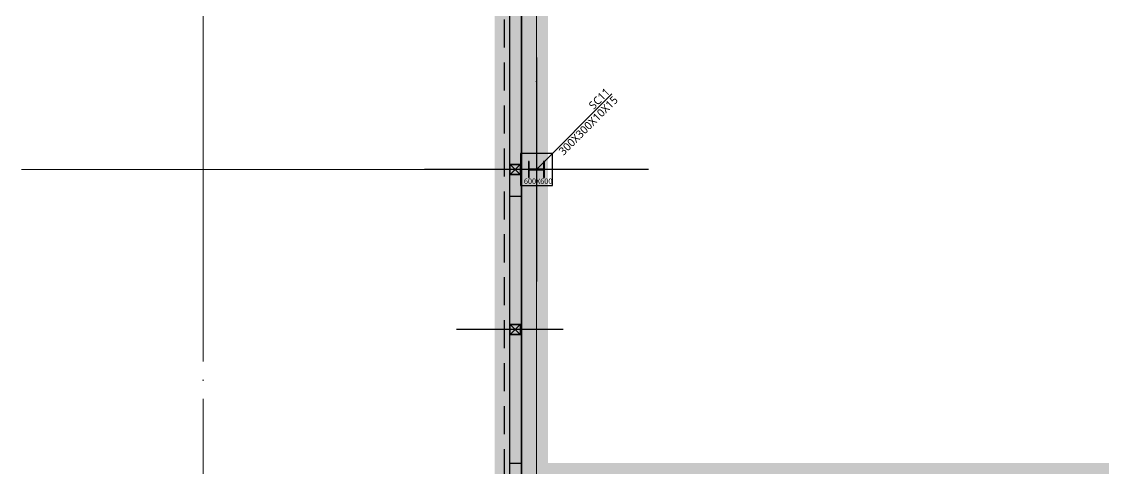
# Model space of a CAD drawing. Header units: millimetres. Extents: x -17369 to 294000, y -718917 to 220315.
# Drawn here: x 36500 to 56778, y 70943 to 79312 of the extents above; entities that cross this region are included whole.
import ezdxf
from ezdxf.enums import TextEntityAlignment as Align

# ---------------------------------------------------------------- set-up
doc = ezdxf.new("R2010")
doc.units = ezdxf.units.MM
doc.header["$LTSCALE"] = 350
for name, pattern in [('CEN', [62, 60, -1, 0, -1]), ('H1', [1, 0.5, -0.5]), ('X-200-S-COL$0$CEN', [62, 60, -1, 0, -1]), ('X-200-S-COL$0$HID', [2.3, 1.5, -0.8])]:
    doc.linetypes.add(name, pattern=pattern)
doc.layers.get('Defpoints').update_dxf_attribs({"color": 181})
for name, color, linetype in [('0-하중영역-AGV', 1, 'H1'), ('0_SFRC-SLAB', 3, 'Continuous'), ('CEN', 1, 'CEN'), ('PD', 6, 'Continuous'), ('PERI-OUT', 9, 'Continuous'), ('Sol', 253, 'Continuous'), ('X-200-S-COL$0$Cen', 1, 'X-200-S-COL$0$CEN'), ('X-200-S-COL$0$CenA', 13, 'X-200-S-COL$0$CEN'), ('X-200-S-COL$0$CenB', 5, 'X-200-S-COL$0$CEN'), ('X-200-S-COL$0$H-Col', 3, 'Continuous'), ('X-200-S-COL$0$STUD', 4, 'Continuous')]:
    doc.layers.add(name, color=color, linetype=linetype)
for name, color, linetype, plot in [('X-200-S-COL$0$P-Line', 144, 'Continuous', False), ('X-200-S-COL$0$PERI-OUT', 17, 'Continuous', False), ('X-200-S-COL$0$S-NAME', 144, 'Continuous', False)]:
    doc.layers.add(name, color=color, linetype=linetype, plot=plot)
doc.styles.add('X-200-S-COL$0$맑은고딕', font='malgun.ttf')
doc.styles.add('맑은고딕', font='malgun.ttf')

# ---------------------------------------------------------------- blocks, each defined once
blk = doc.blocks.new('X-200-S-COL$0$1F GRID_231010')
at = {"layer": 'X-200-S-COL$0$Cen', "lineweight": 0}
for p, q in [((-19550, 23300), (-19550, -123050)), ((-13300, -57900), (-13300, -123050))]:
    blk.add_line(p, q, dxfattribs=at)
at = {"layer": 'X-200-S-COL$0$CenA', "lineweight": 0}
blk.add_line((-11800, -80900), (-22950, -80900), dxfattribs=at)
blk = doc.blocks.new('X-200-S-COL$0$H-300x300x10x15')
at = {"color": 0, "linetype": 'ByBlock', "ltscale": 0.5}
blk.add_lwpolyline([(23, -135, -0.414214), (5, -117), (5, 117, -0.414214), (23, 135), (150, 135), (150, 150), (-150, 150), (-150, 135), (-23, 135, -0.414214), (-5, 117), (-5, -117, -0.414214), (-23, -135), (-150, -135), (-150, -150), (150, -150), (150, -135)], format="xyb", close=True, dxfattribs=at)
blk = doc.blocks.new('X-200-S-COL$0$1F COLUMN_231010')
at = {"layer": 'X-200-S-COL$0$H-Col', "color": 0, "rotation": 270}
blk.add_blockref('X-200-S-COL$0$H-300x300x10x15', (46150, 76543), dxfattribs=at)
blk = doc.blocks.new('X-200-S-COL$0$S-NAME')
at = {"layer": 'X-200-S-COL$0$S-NAME', "color": 0}
blk.add_line((0, 0), (2000, 0), dxfattribs=at)
at = {"layer": 'X-200-S-COL$0$S-NAME', "color": 0, "style": 'X-200-S-COL$0$맑은고딕'}
for p in [(2000, 105), (2000, -105)]:
    blk.add_attdef('.', text='', height=150, rotation=359.9949, dxfattribs=at).set_placement(p, align=Align.MIDDLE_RIGHT)
blk = doc.blocks.new('X-200-S-COL$0$PERIMITER_231026')
at = {"layer": 'X-200-S-COL$0$PERI-OUT'}
for points in [[(140800, 167343), (140800, 171293), (177580, 171293), (177580, 176343), (200030, 179093), (224980, 179093), (224980, 150943), (222400, 150943), (222400, 54231), (217203, 49143), (207930, 49143), (207930, 39143), (58950, 39143), (58950, 49143), (45650, 49143), (45650, 98043), (39480, 98043), (39480, 139943), (49950, 139943), (49950, 157943), (120950, 157943), (120950, 169343), (135850, 169343), (135850, 167343)], [(141020, 167123), (141020, 171073), (177800, 171073), (177800, 176148), (200043, 178873), (224760, 178873), (224760, 151163), (222230, 151163), (222230, 54303), (217134, 49313), (207710, 49313), (207710, 39363), (59170, 39363), (59170, 49363), (45870, 49363), (45870, 98263), (39650, 98263), (39650, 139723), (50170, 139723), (50170, 157723), (121120, 157723), (121125, 169173), (135680, 169173), (135680, 167123)]]:
    blk.add_lwpolyline(points, dxfattribs=at)
blk = doc.blocks.new('X-200-S-COL$0$Stud')
at = {"color": 250}
for p, q in [((-94, -94), (94, 94)), ((-94, 94), (94, -94))]:
    blk.add_line(p, q, dxfattribs=at)
blk.add_lwpolyline([(100, -100), (-100, -100), (-100, 100), (100, 100)], close=True)
at = {"color": 6}
blk.add_lwpolyline([(94, -94), (-94, -94), (-94, 94), (94, 94)], close=True, dxfattribs=at)
blk = doc.blocks.new('X-200-S-COL$0$1F STUD_231010')
at = {"layer": 'X-200-S-COL$0$CenB'}
blk.add_line((46650, 73543), (44650, 73543), dxfattribs=at)
at = {"layer": 'X-200-S-COL$0$STUD'}
for p in [(45750, 76543), (45750, 73543)]:
    blk.add_blockref('X-200-S-COL$0$Stud', p, dxfattribs=at)

msp = doc.modelspace()

# ---------------------------------------------------------------- hatches: boundary and pattern name
at = {"layer": 'Sol'}
h = msp.add_hatch(color=256, dxfattribs=at)
h.dxf.hatch_style = 1
h.paths.add_polyline_path([(118570, 39362.6), (116250, 39362.6), (116250, 39142.6), (118570, 39142.6)])
h.paths.add_polyline_path([(174720, 39362.6), (172550, 39362.6), (172550, 39142.6), (174720, 39142.6)])
h.paths.add_polyline_path([(170450, 39362.6), (170450, 39142.6), (171450, 39142.6), (171450, 39362.6)])
h.paths.add_polyline_path([(163550, 39362.6), (163550, 39142.6), (165450, 39142.6), (165450, 39362.6)])
h.paths.add_polyline_path([(162450, 39142.6), (162450, 39362.6), (129130, 39362.6), (129130, 39142.6)])
h.paths.add_polyline_path([(73450, 39362.6), (73450, 39142.6), (115150, 39142.6), (115150, 39362.6)])
h.paths.add_polyline_path([(56150, 49362.6), (56150, 49142.6), (57350, 49142.6), (57350, 49362.6)])
h.paths.add_polyline_path([(45870, 60442.6), (45650, 60442.6), (45650, 49142.6), (52150, 49142.6), (52150, 49362.6), (45870, 49362.6)])
h.paths.add_polyline_path([(45870, 71042.6), (45650, 71042.6), (45650, 62442.6), (45870, 62442.6)])
h.paths.add_polyline_path([(45870, 79642.6), (45650, 79642.6), (45650, 76042.6), (45870, 76042.6)])
h.paths.add_polyline_path([(44800, 98262.6), (44800, 98042.6), (45650, 98042.6), (45650, 80742.6), (45870, 80742.6), (45870, 98262.6)])
h.paths.add_polyline_path([(45800, 139942.6), (45800, 139722.6), (46500, 139722.6), (46500, 139942.6)])
h.paths.add_polyline_path([(40800, 139722.6), (40800, 139942.6), (39480, 139942.6), (39480, 98042.6), (40800, 98042.6), (40800, 98262.6), (39650, 98262.6), (39650, 139722.6)])
h.paths.add_polyline_path([(50170, 145142.6), (49950, 145142.6), (49950, 139942.6), (47600, 139942.6), (47600, 139722.6), (50170, 139722.6)])
h.paths.add_polyline_path([(50170, 147842.6), (49950, 147842.6), (49950, 146942.6), (50170, 146942.6)])
h.paths.add_polyline_path([(50170, 155042.6), (49950, 155042.6), (49950, 148742.6), (50170, 148742.6)])
h.paths.add_polyline_path([(67250, 157722.6), (67250, 157942.6), (49950, 157942.6), (49950, 156842.6), (50170, 156842.6), (50170, 157722.6)])
h.paths.add_polyline_path([(109850, 157722.6), (109850, 157942.6), (68350, 157942.6), (68350, 157722.6)])
h.paths.add_polyline_path([(135680, 167122.6), (136250, 167122.6), (136250, 167342.6), (135850, 167342.6), (135850, 169342.6), (120950, 169342.6), (120950, 166167.6), (121120, 166167.6), (121120, 169172.6), (135680, 169172.6)])
h.paths.add_polyline_path([(137850, 167342.6), (137350, 167342.6), (137350, 167122.6), (137850, 167122.6)])
h.paths.add_polyline_path([(177800, 171942.6), (177580, 171942.6), (177580, 171292.6), (140800, 171292.6), (140800, 167342.6), (140350, 167342.6), (140350, 167122.6), (141020, 167122.6), (141020, 171072.6), (177800, 171072.6)])
h.paths.add_polyline_path([(224760, 177842.6), (224980, 177842.6), (224980, 179092.6), (200030, 179092.6), (177580, 176342.6), (177580, 175342.6), (177800, 175342.6), (177800, 176147.9), (200043.4, 178872.6), (224760, 178872.6)])
h.paths.add_polyline_path([(207930, 45742.6), (207710, 45742.6), (207710, 39362.6), (185280, 39362.6), (185280, 39142.6), (207930, 39142.6)])
h.paths.add_polyline_path([(208030, 49142.6), (208030, 49312.6), (207710, 49312.6), (207710, 46842.6), (207930, 46842.6), (207930, 49142.6)])
h.paths.add_polyline_path([(222400, 64617.6), (222230, 64617.6), (222230, 54302.5), (217133.9, 49312.6), (209130, 49312.6), (209130, 49142.6), (217203.3, 49142.6), (222400, 54231)])
h.paths.add_polyline_path([(222400, 89467.6), (222230, 89467.6), (222230, 66617.6), (222400, 66617.6)])
h.paths.add_polyline_path([(222400, 97617.6), (222230, 97617.6), (222230, 91467.6), (222400, 91467.6)])
h.paths.add_polyline_path([(222400, 107467.6), (222230, 107467.6), (222230, 100417.6), (222400, 100417.6)])
h.paths.add_polyline_path([(222400, 144167.6), (222230, 144167.6), (222230, 109467.6), (222400, 109467.6)])
h.paths.add_polyline_path([(222230, 145267.6), (222400, 145267.6), (222400, 150942.6), (224980, 150942.6), (224980, 172842.6), (224760, 172842.6), (224760, 151162.6), (222230, 151162.6)])
h.paths.add_polyline_path([(67350, 39362.6), (67350, 39142.6), (69450, 39142.6), (69450, 39362.6)])
h.paths.add_polyline_path([(66250, 39142.6), (66250, 39362.6), (59170, 39362.6), (59170, 49362.6), (58450, 49362.6), (58450, 49142.6), (58950, 49142.6), (58950, 39142.6)])
h.paths.add_polyline_path([(120950, 160967.6), (121120, 160967.6), (121120, 164167.6), (120950, 164167.6)])
h.paths.add_polyline_path([(121120, 159867.6), (120950, 159867.6), (120950, 157942.6), (110950, 157942.6), (110950, 157722.6), (121120, 157722.6)])

# ---------------------------------------------------------------- linework, layer by layer
at = {"layer": '0-하중영역-AGV', "linetype": 'ByBlock', "const_width": 1000}
msp.add_lwpolyline([(153350, 85542.6), (153350, 79542.6), (141020, 79542.6), (141020, 76542.6), (135350, 76542.6), (135350, 70542.6), (69050, 70542.6), (69050, 59942.6), (63050, 59942.6), (63050, 70542.6), (45870, 70542.6), (45870, 98042.6)], dxfattribs=at)
at = {"layer": '0_SFRC-SLAB'}
msp.add_line((45870, 98262.6), (45870, 69942.6), dxfattribs=at)
at = {"layer": 'CEN'}
for p, q in [((46150, 78642.6), (46150, 74442.6)), ((48250, 76542.6), (44050, 76542.6))]:
    msp.add_line(p, q, dxfattribs=at)
at = {"layer": 'PD'}
msp.add_lwpolyline([(45850, 76242.6), (46450, 76242.6), (46450, 76842.6), (45850, 76842.6)], close=True, dxfattribs=at)
at = {"layer": 'PERI-OUT'}
for p, q in [((45870, 49362.6), (45870, 98262.6)), ((45650, 49142.6), (45650, 98042.6)), ((45650, 76042.6), (45870, 76042.6)), ((45650, 71042.6), (45870, 71042.6))]:
    msp.add_line(p, q, dxfattribs=at)
at = {"layer": 'X-200-S-COL$0$P-Line', "color": 253, "linetype": 'X-200-S-COL$0$HID'}
msp.add_lwpolyline([(222500, 54189), (217244.1, 49042.6), (208030, 49042.6), (208030, 39022.6), (58850, 39022.6), (58850, 49042.6), (45550, 49042.6), (45550, 97942.6), (39380, 97942.6), (39380, 140042.6), (49850, 140042.6), (49850, 158042.6), (120850, 158042.6), (120850, 169442.6), (135950, 169442.6), (135950, 167442.6), (140700, 167442.6), (140700, 171392.6), (177480, 171392.6), (177480, 176431.1), (200023.9, 179192.6), (225080, 179192.6), (225080, 150842.6), (222500, 150842.6)], close=True, dxfattribs=at)

# ---------------------------------------------------------------- block references
at = {"layer": 'X-200-S-COL$0$Cen', "lineweight": 0}
msp.add_blockref('X-200-S-COL$0$1F GRID_231010', (59450, 157442.6), dxfattribs=at)
at = {"layer": 'X-200-S-COL$0$H-Col'}
msp.add_blockref('X-200-S-COL$0$1F COLUMN_231010', (0, 0), dxfattribs=at)
at = {"layer": 'X-200-S-COL$0$PERI-OUT'}
msp.add_blockref('X-200-S-COL$0$PERIMITER_231026', (0, 0), dxfattribs=at)
at = {"layer": 'X-200-S-COL$0$S-NAME'}
ref = msp.add_blockref('X-200-S-COL$0$S-NAME', (46150, 76542.6), dxfattribs=dict(at, rotation=45.00000000000001))
ref.add_attrib('.', '300X300X10X15', dxfattribs={"color": 0, "height": 150, "rotation": 44.99494, "style": 'X-200-S-COL$0$맑은고딕'}).set_placement((47638.2, 77882.6), align=Align.MIDDLE_RIGHT)
ref.add_attrib('.', 'SC11', dxfattribs={"color": 0, "height": 150, "rotation": 44.99494, "style": 'X-200-S-COL$0$맑은고딕'}).set_placement((47489.9, 78031), align=Align.MIDDLE_RIGHT)
at = {"layer": 'X-200-S-COL$0$STUD'}
msp.add_blockref('X-200-S-COL$0$1F STUD_231010', (0, 0), dxfattribs=at)

# ---------------------------------------------------------------- texts
at = {"layer": 'Defpoints', "style": '맑은고딕'}
msp.add_text('600X600', height=100, dxfattribs=at).set_placement((46450, 76242.6), align=Align.BOTTOM_RIGHT)

doc.saveas('drawing.dxf')
